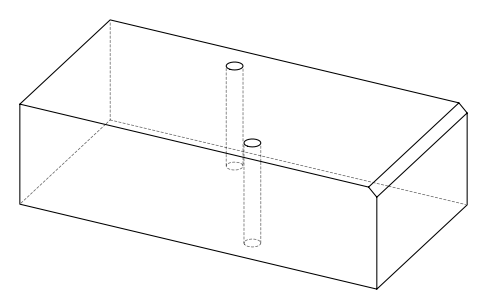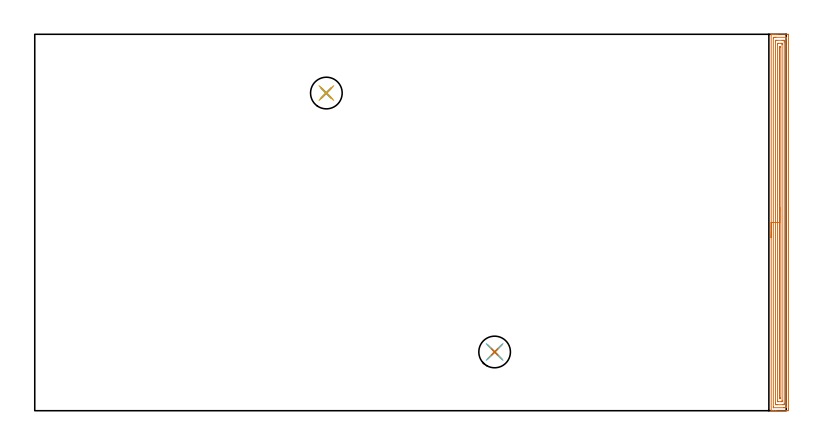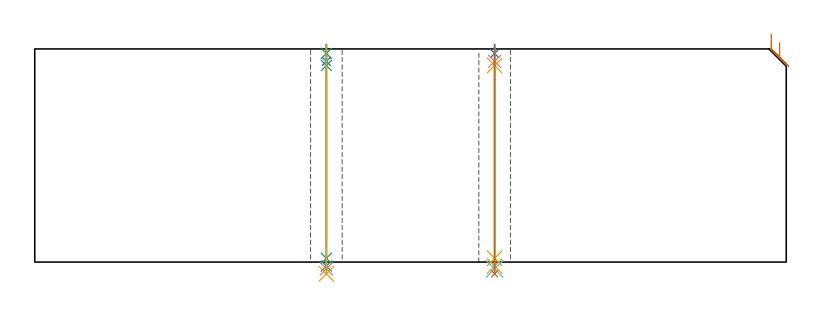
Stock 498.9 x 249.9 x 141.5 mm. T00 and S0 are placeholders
(PLAN: 11 operations, 9 tool changes, 14 min)
(1 AREA_MILL | FG_CHAMFER_SURFACE | UGT0205_001 | 10.16 min | 16521 mm3)
(2 SPOT_DRILL | STEP1HOLE | NXT0321_9005460120000 | 0.05 min | 182 mm3)
(3 SPOT_DRILL_1 | STEP1HOLE_1 | NXT0321_9005460120000 | 0.05 min | 186 mm3)
(4 DRILL_BLIND_HOLE_INTO_CENTER | STEP1HOLE | NXT0301_026 | 0.04 min | 117 mm3)
(5 GUN_DRILL_THROUGH_HOLE | STEP1HOLE | UGT0307_001 | 0.63 min | 2575 mm3)
(6 SPADE_DRILL_TO_ENLARGE_THROUGH_HOLE | STEP1HOLE | UGT0306_004 | 0.59 min | 17301 mm3)
(7 DRILL_TO_ENLARGE_THROUGH_HOLE | STEP1HOLE | UGT0301_051 | 0.61 min | 28738 mm3)
(8 DRILL_BLIND_HOLE_INTO_CENTER_1 | STEP1HOLE_1 | NXT0301_026 | 0.04 min | 121 mm3)
(9 GUN_DRILL_THROUGH_HOLE_1 | STEP1HOLE_1 | UGT0307_001 | 0.63 min | 2576 mm3)
(10 SPADE_DRILL_TO_ENLARGE_THROUGH_HOLE_1 | STEP1HOLE_1 | UGT0306_004 | 0.59 min | 17305 mm3)
(11 DRILL_TO_ENLARGE_THROUGH_HOLE_1 | STEP1HOLE_1 | UGT0301_051 | 0.61 min | 28746 mm3)
(TOOL UGT0205_001 | Chamfer Mill 20 x 3 x 45 deg. | D20 FL50 Z2)
(TOOL NXT0321_9005460120000 | NC Spot Drill, 142deg, 12mm, Carbide, Uncoated | D12 PA142 FL30 Z2)
(TOOL NXT0301_026 | Carbide Drill 5.5mm [860.1-0550-017A1-MM 2214] | D5.5 PA140 FL28 Z2)
(TOOL UGT0307_001 | Gun Drill 5 mm | D5 PA130 FL24 Z1)
(TOOL UGT0306_004 | Spade Drill 13.5mm | D13.5 PA132 FL10 Z2)
(TOOL UGT0301_051 | Twist Drill 21 mm | D21 PA118 FL145 Z2)
(OP 1 AREA_MILL)
G17 G21 G94 G90
T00 M6
G54
G17 G0 G90 X488.9 Y114.95 S1061 M3
G43 Z151.5 H0
G94 G1 Y114.988 Z150.628 F250.
Y115.102 Z149.764
Y115.291 Z148.912
Y115.553 Z148.08
Y115.887 Z147.274
Y116.29 Z146.5
Y116.758 Z145.764
Y117.29 Z145.072
Y117.879 Z144.429
Y118.522 Z143.84
Y119.214 Z143.308
Y119.95 Z142.84
Y120.724 Z142.437
Y121.53 Z142.103
Y122.362 Z141.841
Y123.213 Z141.652
Y124.078 Z141.538
Y124.95 Z141.5
Y249.715
X488.903 Y249.893 Z141.488
X488.907 Y249.9 Z141.484
X489.28 Z141.12
X489.51 Z140.89
X490.24 Z140.155
X491.487 Z138.91
X492.886 Z137.509
X499.942 Z130.456
X500.203 Y249.897 Z130.195
X500.392 Y249.89 Z130.006
X500.399 Y249.698 Z129.999
X500.4 Y1.062 Z130.
X500.399 Y0.632 Z130.001
X500.395 Y0.172 Z130.003
X500.392 Y0.01 Z130.006
X499.942 Y0.005 Z130.456
X499.318 Y0. Z131.079
X492.004 Z138.391
X490.605 Z139.791
X490.24 Z140.155
X489.28 Z141.12
X488.907 Z141.484
X488.903 Y0.007 Z141.488
X488.9 Y0.185 Z141.5
Y124.95
X490.314 Z140.086
X490.315 Y247.403 Z140.085
Y247.479
X490.321 Y247.879 Z140.079
X490.713 Y247.894 Z139.687
X491.122 Y247.898 Z139.278
X491.589 Y247.9 Z138.811
X492.004 Z138.396
X498.881 Y247.899 Z131.519
X498.915 Y247.898 Z131.485
X498.951 Y247.895 Z131.449
X498.975 Y247.891 Z131.425
X498.979 Y247.864 Z131.421
X498.985 Y247.555 Z131.415
Y247.479
Y2.497
Y2.421
X498.979 Y2.021 Z131.421
X498.587 Y2.006 Z131.813
X498.178 Y2.002 Z132.222
X497.711 Y2. Z132.689
X497.296 Z133.104
X490.419 Y2.001 Z139.981
X490.385 Y2.002 Z140.015
X490.349 Y2.005 Z140.051
X490.325 Y2.009 Z140.075
X490.321 Y2.036 Z140.079
X490.315 Y2.345 Z140.085
Y2.421
X490.314 Y124.95 Z140.086
X491.728 Z138.672
X491.729 Y245.075 Z138.671
X491.731 Y245.69 Z138.669
X491.733 Y245.83 Z138.667
X491.735 Y245.89 Z138.665
X491.801 Y245.896 Z138.599
X492.004 Y245.898 Z138.396
X492.679 Y245.9 Z137.721
X496.207 Z134.193
X497.089 Z133.311
X497.296 Y245.897 Z133.104
X497.502 Y245.893 Z132.898
X497.557 Y245.89 Z132.843
X497.565 Y245.856 Z132.835
X497.568 Y245.783 Z132.832
X497.57 Y245.69 Z132.83
X497.571 Y245.411 Z132.829
X497.572 Y244.796 Z132.828
X497.571 Y4.825 Z132.829
X497.569 Y4.21 Z132.831
X497.567 Y4.07 Z132.833
X497.564 Y4.01 Z132.836
X497.499 Y4.004 Z132.901
X497.296 Y4.002 Z133.104
X496.621 Y4. Z133.779
X493.093 Z137.307
X492.211 Z138.189
X492.004 Y4.003 Z138.396
X491.798 Y4.007 Z138.602
X491.743 Y4.01 Z138.657
X491.735 Y4.044 Z138.665
X491.732 Y4.117 Z138.668
X491.73 Y4.21 Z138.67
X491.729 Y4.489 Z138.671
X491.728 Y5.104 Z138.672
Y124.95
X493.143 Z137.257
Y243.007
X493.145 Y243.639 Z137.255
X493.148 Y243.852 Z137.252
X493.149 Y243.882 Z137.251
X493.164 Y243.89 Z137.236
X493.218 Y243.894 Z137.182
X493.328 Y243.897 Z137.072
X493.768 Y243.9 Z136.632
X495.532 Z134.868
X495.972 Y243.898 Z134.428
X496.082 Y243.895 Z134.318
X496.136 Y243.89 Z134.264
X496.151 Y243.885 Z134.249
X496.152 Y243.867 Z134.248
X496.155 Y243.758 Z134.245
X496.157 Y243.267 Z134.243
Y243.007
Y6.893
X496.155 Y6.261 Z134.245
X496.152 Y6.048 Z134.248
X496.151 Y6.018 Z134.249
X496.136 Y6.01 Z134.264
X496.082 Y6.006 Z134.318
X495.972 Y6.003 Z134.428
X495.532 Y6. Z134.868
X493.768 Z136.632
X493.328 Y6.002 Z137.072
X493.218 Y6.005 Z137.182
X493.164 Y6.01 Z137.236
X493.149 Y6.015 Z137.251
X493.148 Y6.033 Z137.252
X493.145 Y6.142 Z137.255
X493.143 Y6.632 Z137.257
Y6.893
Y124.95
X494.557 Z135.843
Y241.313
X494.558 Y241.407 Z135.842
X494.562 Y241.596 Z135.838
X494.573 Y241.89 Z135.827
X494.65 Z135.75
X494.736 Y241.871 Z135.664
X494.741 Y241.502 Z135.659
X494.743 Y241.313 Z135.657
Y8.587
X494.742 Y8.493 Z135.658
X494.738 Y8.304 Z135.662
X494.727 Y8.01 Z135.673
X494.65 Z135.75
X494.564 Y8.029 Z135.836
X494.559 Y8.398 Z135.841
X494.557 Y8.587 Z135.843
Y124.95
Y125.822 Z135.881
Y126.686 Z135.995
Y127.538 Z136.184
Y128.37 Z136.446
Y129.176 Z136.78
Y129.95 Z137.183
Y130.686 Z137.652
Y131.378 Z138.183
Y132.021 Z138.772
Y132.61 Z139.415
Y133.141 Z140.107
Y133.61 Z140.843
Y134.013 Z141.617
Y134.347 Z142.423
Y134.609 Z143.255
Y134.798 Z144.107
Y134.912 Z144.972
Y134.95 Z145.843
G0 Z151.5
M5
M2
(OP 2 SPOT_DRILL)
G17 G21 G94 G90
T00 M6
G54
G17 G0 G90 X305.3 Y39. S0 M3
G43 Z151.5 H0
G94 G81 G98 Z138.5 F250. R144.5
G80
M5
M2
(OP 3 SPOT_DRILL_1)
G17 G21 G94 G90
T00 M6
G54
G17 G0 G90 X193.6 Y210.9 S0 M3
G43 Z151.5 H0
G94 G81 G98 Z138.5 F250. R144.5
G80
M5
M2
(OP 4 DRILL_BLIND_HOLE_INTO_CENTER)
G17 G21 G94 G90
T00 M6
G54
G17 G0 G90 X305.3 Y39. S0 M3
G43 Z151.5 H1
G94 G81 G98 Z133.25 F250. R143.5
G80
M5
M2
(OP 5 GUN_DRILL_THROUGH_HOLE)
G17 G21 G94 G90
T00 M6
G54
G17 G0 G90 X305.3 Y39. M8
G43 Z151.5 H0
Z139.2
S716 M3
G94 G1 Z130.494 F125. M26
G4 X.084
Z2.5 F250.
G4 X.084
Z-2.666 F125.
G4 X.084
M5
M9
G0 Z139.2
Z151.5
M2
(OP 6 SPADE_DRILL_TO_ENLARGE_THROUGH_HOLE)
G17 G21 G94 G90
T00 M6
G54
G17 G0 G90 X305.3 Y39. S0 M3
G43 Z151.5 H0
G94 G73 G98 Z-4.505 F250. Q13.273 R143.5
G80
M5
M2
(OP 7 DRILL_TO_ENLARGE_THROUGH_HOLE)
G17 G21 G94 G90
T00 M6
G54
G17 G0 G90 X305.3 Y39. S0 M3
G43 Z151.5 H0
G94 G73 G98 Z-7.809 F250. Q18.664 R143.5
G80
M5
M2
(OP 8 DRILL_BLIND_HOLE_INTO_CENTER_1)
G17 G21 G94 G90
T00 M6
G54
G17 G0 G90 X193.6 Y210.9 S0 M3
G43 Z151.5 H1
G94 G81 G98 Z133.25 F250. R143.5
G80
M5
M2
(OP 9 GUN_DRILL_THROUGH_HOLE_1)
G17 G21 G94 G90
T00 M6
G54
G17 G0 G90 X193.6 Y210.9 M8
G43 Z151.5 H0
Z139.2
S716 M3
G94 G1 Z130.494 F125. M26
G4 X.084
Z2.5 F250.
G4 X.084
Z-2.666 F125.
G4 X.084
M5
M9
G0 Z139.2
Z151.5
M2
(OP 10 SPADE_DRILL_TO_ENLARGE_THROUGH_HOLE_1)
G17 G21 G94 G90
T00 M6
G54
G17 G0 G90 X193.6 Y210.9 S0 M3
G43 Z151.5 H0
G94 G73 G98 Z-4.505 F250. Q13.273 R143.5
G80
M5
M2
(OP 11 DRILL_TO_ENLARGE_THROUGH_HOLE_1)
G17 G21 G94 G90
T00 M6
G54
G17 G0 G90 X193.6 Y210.9 S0 M3
G43 Z151.5 H0
G94 G73 G98 Z-7.809 F250. Q18.664 R143.5
G80
M5
M2
